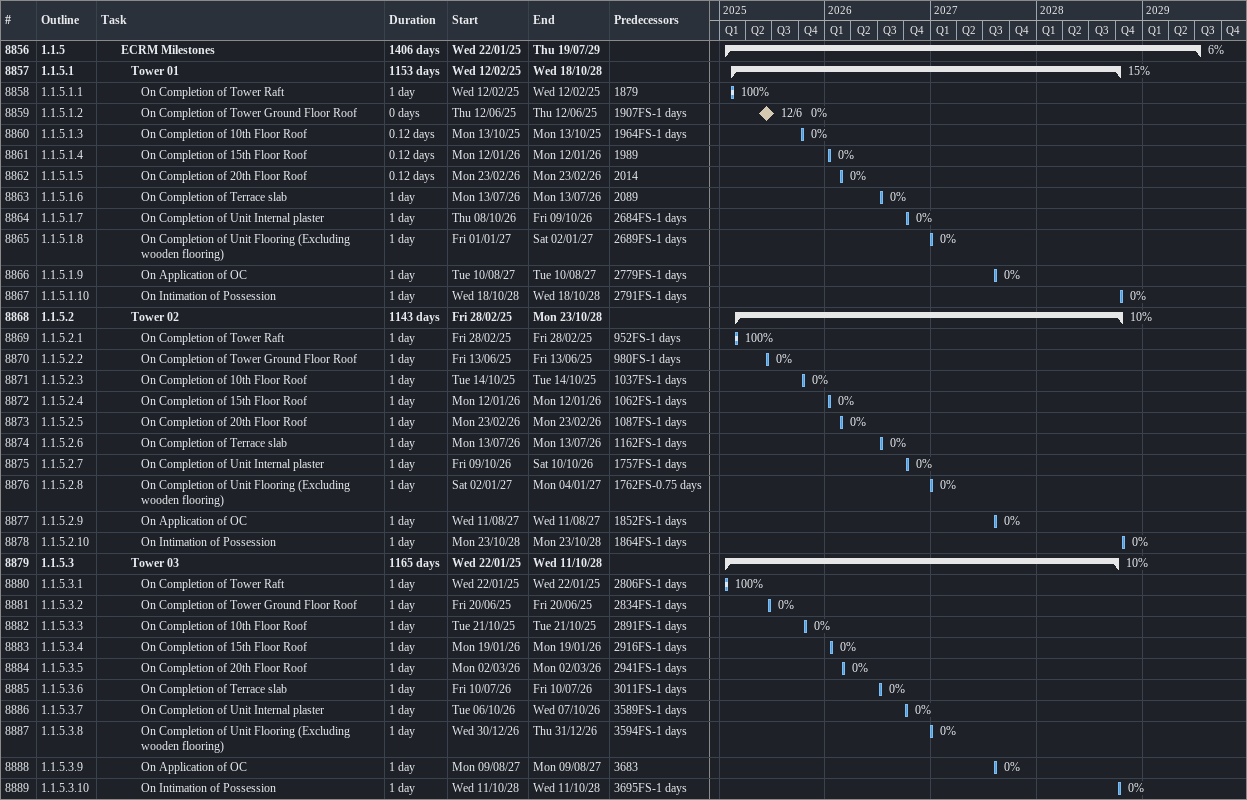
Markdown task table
| ID | WBS | Task | Duration | Start | Finish | Predecessors | % complete |
|---|---|---|---|---|---|---|---|
| 8856 | 1.1.5 | **ECRM Milestones** | 1406d | 2025-01-22 | 2029-07-19 |  | 6 |
| 8857 | 1.1.5.1 | **Tower 01** | 1153d | 2025-02-12 | 2028-10-18 |  | 15 |
| 8858 | 1.1.5.1.1 | On Completion of Tower Raft | 1d | 2025-02-12 | 2025-02-12 | 1879 | 100 |
| 8859 | 1.1.5.1.2 | On Completion of Tower Ground Floor Roof | 0d | 2025-06-12 | 2025-06-12 | 1907FS-1d | 0 |
| 8860 | 1.1.5.1.3 | On Completion of 10th Floor Roof | 0.12d | 2025-10-13 | 2025-10-13 | 1964FS-1d | 0 |
| 8861 | 1.1.5.1.4 | On Completion of 15th Floor Roof | 0.12d | 2026-01-12 | 2026-01-12 | 1989 | 0 |
| 8862 | 1.1.5.1.5 | On Completion of 20th Floor Roof | 0.12d | 2026-02-23 | 2026-02-23 | 2014 | 0 |
| 8863 | 1.1.5.1.6 | On Completion of Terrace slab | 1d | 2026-07-13 | 2026-07-13 | 2089 | 0 |
| 8864 | 1.1.5.1.7 | On Completion of Unit Internal plaster | 1d | 2026-10-08 | 2026-10-09 | 2684FS-1d | 0 |
| 8865 | 1.1.5.1.8 | On Completion of Unit Flooring (Excluding wooden flooring) | 1d | 2027-01-01 | 2027-01-02 | 2689FS-1d | 0 |
| 8866 | 1.1.5.1.9 | On Application of OC | 1d | 2027-08-10 | 2027-08-10 | 2779FS-1d | 0 |
| 8867 | 1.1.5.1.10 | On Intimation of Possession | 1d | 2028-10-18 | 2028-10-18 | 2791FS-1d | 0 |
| 8868 | 1.1.5.2 | **Tower 02** | 1143d | 2025-02-28 | 2028-10-23 |  | 10 |
| 8869 | 1.1.5.2.1 | On Completion of Tower Raft | 1d | 2025-02-28 | 2025-02-28 | 952FS-1d | 100 |
| 8870 | 1.1.5.2.2 | On Completion of Tower Ground Floor Roof | 1d | 2025-06-13 | 2025-06-13 | 980FS-1d | 0 |
| 8871 | 1.1.5.2.3 | On Completion of 10th Floor Roof | 1d | 2025-10-14 | 2025-10-14 | 1037FS-1d | 0 |
| 8872 | 1.1.5.2.4 | On Completion of 15th Floor Roof | 1d | 2026-01-12 | 2026-01-12 | 1062FS-1d | 0 |
| 8873 | 1.1.5.2.5 | On Completion of 20th Floor Roof | 1d | 2026-02-23 | 2026-02-23 | 1087FS-1d | 0 |
| 8874 | 1.1.5.2.6 | On Completion of Terrace slab | 1d | 2026-07-13 | 2026-07-13 | 1162FS-1d | 0 |
| 8875 | 1.1.5.2.7 | On Completion of Unit Internal plaster | 1d | 2026-10-09 | 2026-10-10 | 1757FS-1d | 0 |
| 8876 | 1.1.5.2.8 | On Completion of Unit Flooring (Excluding wooden flooring) | 1d | 2027-01-02 | 2027-01-04 | 1762FS-0.75d | 0 |
| 8877 | 1.1.5.2.9 | On Application of OC | 1d | 2027-08-11 | 2027-08-11 | 1852FS-1d | 0 |
| 8878 | 1.1.5.2.10 | On Intimation of Possession | 1d | 2028-10-23 | 2028-10-23 | 1864FS-1d | 0 |
| 8879 | 1.1.5.3 | **Tower 03** | 1165d | 2025-01-22 | 2028-10-11 |  | 10 |
| 8880 | 1.1.5.3.1 | On Completion of Tower Raft | 1d | 2025-01-22 | 2025-01-22 | 2806FS-1d | 100 |
| 8881 | 1.1.5.3.2 | On Completion of Tower Ground Floor Roof | 1d | 2025-06-20 | 2025-06-20 | 2834FS-1d | 0 |
| 8882 | 1.1.5.3.3 | On Completion of 10th Floor Roof | 1d | 2025-10-21 | 2025-10-21 | 2891FS-1d | 0 |
| 8883 | 1.1.5.3.4 | On Completion of 15th Floor Roof | 1d | 2026-01-19 | 2026-01-19 | 2916FS-1d | 0 |
| 8884 | 1.1.5.3.5 | On Completion of 20th Floor Roof | 1d | 2026-03-02 | 2026-03-02 | 2941FS-1d | 0 |
| 8885 | 1.1.5.3.6 | On Completion of Terrace slab | 1d | 2026-07-10 | 2026-07-10 | 3011FS-1d | 0 |
| 8886 | 1.1.5.3.7 | On Completion of Unit Internal plaster | 1d | 2026-10-06 | 2026-10-07 | 3589FS-1d | 0 |
| 8887 | 1.1.5.3.8 | On Completion of Unit Flooring (Excluding wooden flooring) | 1d | 2026-12-30 | 2026-12-31 | 3594FS-1d | 0 |
| 8888 | 1.1.5.3.9 | On Application of OC | 1d | 2027-08-09 | 2027-08-09 | 3683 | 0 |
| 8889 | 1.1.5.3.10 | On Intimation of Possession | 1d | 2028-10-11 | 2028-10-11 | 3695FS-1d | 0 |
